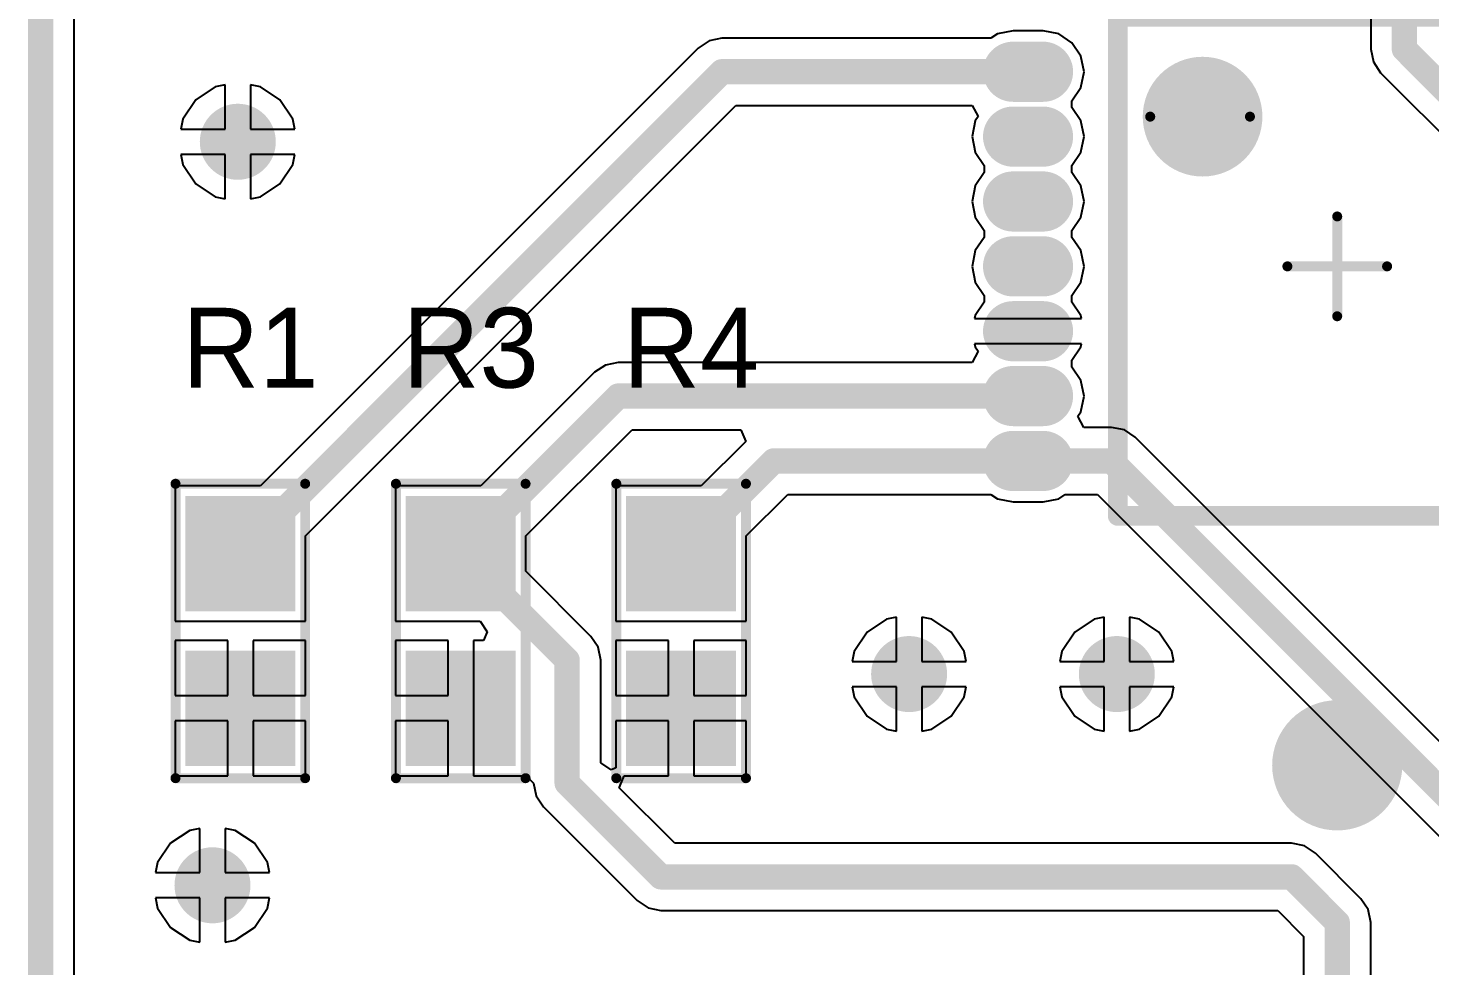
# Model space of a CAD drawing. Extents: x 3.41 to 4.44, y 2.42 to 3.38.
# Drawn here: x 3.408 to 3.962, y 2.821 to 3.191 of the extents above; entities that cross this region are included whole.
import ezdxf

# ---------------------------------------------------------------- set-up
doc = ezdxf.new("R2010")
doc.units = 0
doc.layers.get('0').update_dxf_attribs({"linetype": 'CONTINUOUS'})
for name, color, linetype in [('BOTTOMLAYER', 5, 'CONTINUOUS'), ('KEEPOUTLAYER', 6, 'CONTINUOUS'), ('MECHANICAL13', 56, 'CONTINUOUS'), ('MULTILAYER', 9, 'CONTINUOUS'), ('TOPLAYER', 1, 'CONTINUOUS'), ('TOPOVERLAY', 2, 'CONTINUOUS'), ('TOPPASTE', 8, 'CONTINUOUS'), ('TOPSOLDER', 216, 'CONTINUOUS')]:
    doc.layers.add(name, color=color, linetype=linetype)

# ---------------------------------------------------------------- blocks, each defined once
blk = doc.blocks.new('C0603_M1608_1')
at = {"layer": 'TOPLAYER'}
for points in [[(-0.01181, -0.01772), (-0.01181, 0.01772), (-0.04921, -0.01772), (-0.04921, 0.01772)], [(0.04921, -0.01772), (0.04921, 0.01772), (0.01181, -0.01772), (0.01181, 0.01772)]]:
    blk.add_solid(points, dxfattribs=at)
at = {"layer": 'TOPOVERLAY', "const_width": 0.00394}
for points in [[(-0.05807, 0.02559), (-0.05807, -0.02559)], [(-0.05807, 0.02559), (0.05807, 0.02559)], [(0.05807, 0.02559), (0.05807, -0.02559)], [(-0.05807, -0.02559), (0.05807, -0.02559)]]:
    blk.add_lwpolyline(points, dxfattribs=at)
at = {"layer": 'TOPOVERLAY', "const_width": 0.00197}
for points in [[(-0.05906, 0.02559, 1), (-0.05709, 0.02559, 1)], [(-0.05906, 0.02559, 1), (-0.05709, 0.02559, 1)], [(0.05709, 0.02559, 1), (0.05906, 0.02559, 1)], [(0.05709, 0.02559, 1), (0.05906, 0.02559, 1)], [(-0.05906, -0.02559, 1), (-0.05709, -0.02559, 1)], [(-0.05906, -0.02559, 1), (-0.05709, -0.02559, 1)], [(0.05709, -0.02559, 1), (0.05906, -0.02559, 1)], [(0.05709, -0.02559, 1), (0.05906, -0.02559, 1)]]:
    blk.add_lwpolyline(points, format="xyb", close=True, dxfattribs=at)
at = {"layer": 'TOPPASTE'}
for points in [[(-0.01181, -0.01772), (-0.01181, 0.01772), (-0.04921, -0.01772), (-0.04921, 0.01772)], [(0.04921, -0.01772), (0.04921, 0.01772), (0.01181, -0.01772), (0.01181, 0.01772)]]:
    blk.add_solid(points, dxfattribs=at)
at = {"layer": 'TOPSOLDER'}
for points in [[(-0.00781, -0.02172), (-0.00781, 0.02172), (-0.05321, -0.02172), (-0.05321, 0.02172)], [(0.05321, -0.02172), (0.05321, 0.02172), (0.00781, -0.02172), (0.00781, 0.02172)]]:
    blk.add_solid(points, dxfattribs=at)
blk = doc.blocks.new('C0603_M1608_2')
at = {"layer": 'TOPLAYER'}
for points in [[(-0.01181, -0.01772), (-0.01181, 0.01772), (-0.04921, -0.01772), (-0.04921, 0.01772)], [(0.04921, -0.01772), (0.04921, 0.01772), (0.01181, -0.01772), (0.01181, 0.01772)]]:
    blk.add_solid(points, dxfattribs=at)
at = {"layer": 'TOPOVERLAY', "const_width": 0.00394}
for points in [[(-0.05807, 0.02559), (-0.05807, -0.02559)], [(-0.05807, 0.02559), (0.05807, 0.02559)], [(0.05807, 0.02559), (0.05807, -0.02559)], [(-0.05807, -0.02559), (0.05807, -0.02559)]]:
    blk.add_lwpolyline(points, dxfattribs=at)
at = {"layer": 'TOPOVERLAY', "const_width": 0.00197}
for points in [[(-0.05906, 0.02559, 1), (-0.05709, 0.02559, 1)], [(-0.05906, 0.02559, 1), (-0.05709, 0.02559, 1)], [(0.05709, 0.02559, 1), (0.05906, 0.02559, 1)], [(0.05709, 0.02559, 1), (0.05906, 0.02559, 1)], [(-0.05906, -0.02559, 1), (-0.05709, -0.02559, 1)], [(-0.05906, -0.02559, 1), (-0.05709, -0.02559, 1)], [(0.05709, -0.02559, 1), (0.05906, -0.02559, 1)], [(0.05709, -0.02559, 1), (0.05906, -0.02559, 1)]]:
    blk.add_lwpolyline(points, format="xyb", close=True, dxfattribs=at)
at = {"layer": 'TOPPASTE'}
for points in [[(-0.01181, -0.01772), (-0.01181, 0.01772), (-0.04921, -0.01772), (-0.04921, 0.01772)], [(0.04921, -0.01772), (0.04921, 0.01772), (0.01181, -0.01772), (0.01181, 0.01772)]]:
    blk.add_solid(points, dxfattribs=at)
at = {"layer": 'TOPSOLDER'}
for points in [[(-0.00781, -0.02172), (-0.00781, 0.02172), (-0.05321, -0.02172), (-0.05321, 0.02172)], [(0.05321, -0.02172), (0.05321, 0.02172), (0.00781, -0.02172), (0.00781, 0.02172)]]:
    blk.add_solid(points, dxfattribs=at)
blk = doc.blocks.new('SSOP14_C_5')
at = {"layer": 'MECHANICAL13'}
for points, const_width in [([(-0.03445, 0.05906, 1), (-0.07382, 0.05906, 1)], 0.00394), ([(-0.0748, 0.05906, 1), (-0.07283, 0.05906, 1)], 0.00197), ([(-0.03543, 0.05906, 1), (-0.03346, 0.05906, 1)], 0.00197)]:
    blk.add_lwpolyline(points, format="xyb", close=True, dxfattribs=dict(at, const_width=const_width))
at = {"layer": 'TOPLAYER', "const_width": 0.01575}
for points in [[(-0.12795, 0.07677), (-0.11614, 0.07677)], [(0.11614, 0.07677), (0.12795, 0.07677)], [(-0.12795, 0.05118), (-0.11614, 0.05118)], [(0.11614, 0.05118), (0.12795, 0.05118)], [(-0.12795, 0.02559), (-0.11614, 0.02559)], [(0.11614, 0.02559), (0.12795, 0.02559)], [(-0.12795, 0), (-0.11614, 0)], [(0.11614, 0), (0.12795, 0)], [(-0.12795, -0.02559), (-0.11614, -0.02559)], [(0.11614, -0.02559), (0.12795, -0.02559)], [(-0.12795, -0.05118), (-0.11614, -0.05118)], [(0.11614, -0.05118), (0.12795, -0.05118)], [(-0.12795, -0.07677), (-0.11614, -0.07677)], [(0.11614, -0.07677), (0.12795, -0.07677)]]:
    blk.add_lwpolyline(points, dxfattribs=at)
at = {"layer": 'TOPLAYER', "const_width": 0.00787}
for points in [[(-0.13189, 0.07677, 1), (-0.12402, 0.07677, 1)], [(-0.12008, 0.07677, 1), (-0.1122, 0.07677, 1)], [(0.1122, 0.07677, 1), (0.12008, 0.07677, 1)], [(0.12402, 0.07677, 1), (0.13189, 0.07677, 1)], [(-0.13189, 0.05118, 1), (-0.12402, 0.05118, 1)], [(-0.12008, 0.05118, 1), (-0.1122, 0.05118, 1)], [(0.1122, 0.05118, 1), (0.12008, 0.05118, 1)], [(0.12402, 0.05118, 1), (0.13189, 0.05118, 1)], [(-0.13189, 0.02559, 1), (-0.12402, 0.02559, 1)], [(-0.12008, 0.02559, 1), (-0.1122, 0.02559, 1)], [(0.1122, 0.02559, 1), (0.12008, 0.02559, 1)], [(0.12402, 0.02559, 1), (0.13189, 0.02559, 1)], [(-0.13189, 0, 1), (-0.12402, 0, 1)], [(-0.12008, 0, 1), (-0.1122, 0, 1)], [(0.1122, 0, 1), (0.12008, 0, 1)], [(0.12402, 0, 1), (0.13189, 0, 1)], [(-0.13189, -0.02559, 1), (-0.12402, -0.02559, 1)], [(-0.12008, -0.02559, 1), (-0.1122, -0.02559, 1)], [(0.1122, -0.02559, 1), (0.12008, -0.02559, 1)], [(0.12402, -0.02559, 1), (0.13189, -0.02559, 1)], [(-0.13189, -0.05118, 1), (-0.12402, -0.05118, 1)], [(-0.12008, -0.05118, 1), (-0.1122, -0.05118, 1)], [(0.1122, -0.05118, 1), (0.12008, -0.05118, 1)], [(0.12402, -0.05118, 1), (0.13189, -0.05118, 1)], [(-0.13189, -0.07677, 1), (-0.12402, -0.07677, 1)], [(-0.12008, -0.07677, 1), (-0.1122, -0.07677, 1)], [(0.1122, -0.07677, 1), (0.12008, -0.07677, 1)], [(0.12402, -0.07677, 1), (0.13189, -0.07677, 1)]]:
    blk.add_lwpolyline(points, format="xyb", close=True, dxfattribs=at)
at = {"layer": 'TOPOVERLAY'}
for points, const_width in [([(-0.08661, 0.09843), (0.08661, 0.09843)], 0.00787), ([(-0.08661, -0.09843), (-0.08661, 0.09843)], 0.00787), ([(0.08661, -0.09843), (0.08661, 0.09843)], 0.00787), ([(0, -0.01969), (0, 0.01969)], 0.00394), ([(-0.01969, 0), (0.01969, 0)], 0.00394), ([(-0.08661, -0.09843), (0.08661, -0.09843)], 0.00787)]:
    blk.add_lwpolyline(points, dxfattribs=dict(at, const_width=const_width))
for points, const_width in [([(-0.08858, 0.09843, 1), (-0.08465, 0.09843, 1)], 0.00394), ([(-0.08858, 0.09843, 1), (-0.08465, 0.09843, 1)], 0.00394), ([(0.08465, 0.09843, 1), (0.08858, 0.09843, 1)], 0.00394), ([(0.08465, 0.09843, 1), (0.08858, 0.09843, 1)], 0.00394), ([(-0.04134, 0.05906, 1), (-0.06496, 0.05906, 1)], 0.02362), ([(-0.07087, 0.05906, 1), (-0.05906, 0.05906, 1)], 0.01181), ([(-0.04724, 0.05906, 1), (-0.03543, 0.05906, 1)], 0.01181), ([(-0.00098, 0.01969, 1), (0.00098, 0.01969, 1)], 0.00197), ([(-0.02067, 0, 1), (-0.0187, 0, 1)], 0.00197), ([(0.0187, 0, 1), (0.02067, 0, 1)], 0.00197), ([(-0.00098, -0.01969, 1), (0.00098, -0.01969, 1)], 0.00197), ([(-0.08858, -0.09843, 1), (-0.08465, -0.09843, 1)], 0.00394), ([(-0.08858, -0.09843, 1), (-0.08465, -0.09843, 1)], 0.00394), ([(0.08465, -0.09843, 1), (0.08858, -0.09843, 1)], 0.00394), ([(0.08465, -0.09843, 1), (0.08858, -0.09843, 1)], 0.00394)]:
    blk.add_lwpolyline(points, format="xyb", close=True, dxfattribs=dict(at, const_width=const_width))
at = {"layer": 'TOPPASTE', "const_width": 0.01575}
for points in [[(-0.12795, 0.07677), (-0.11614, 0.07677)], [(0.11614, 0.07677), (0.12795, 0.07677)], [(-0.12795, 0.05118), (-0.11614, 0.05118)], [(0.11614, 0.05118), (0.12795, 0.05118)], [(-0.12795, 0.02559), (-0.11614, 0.02559)], [(0.11614, 0.02559), (0.12795, 0.02559)], [(-0.12795, 0), (-0.11614, 0)], [(0.11614, 0), (0.12795, 0)], [(-0.12795, -0.02559), (-0.11614, -0.02559)], [(0.11614, -0.02559), (0.12795, -0.02559)], [(-0.12795, -0.05118), (-0.11614, -0.05118)], [(0.11614, -0.05118), (0.12795, -0.05118)], [(-0.12795, -0.07677), (-0.11614, -0.07677)], [(0.11614, -0.07677), (0.12795, -0.07677)]]:
    blk.add_lwpolyline(points, dxfattribs=at)
at = {"layer": 'TOPPASTE', "const_width": 0.00787}
for points in [[(-0.13189, 0.07677, 1), (-0.12402, 0.07677, 1)], [(-0.12008, 0.07677, 1), (-0.1122, 0.07677, 1)], [(0.1122, 0.07677, 1), (0.12008, 0.07677, 1)], [(0.12402, 0.07677, 1), (0.13189, 0.07677, 1)], [(-0.13189, 0.05118, 1), (-0.12402, 0.05118, 1)], [(-0.12008, 0.05118, 1), (-0.1122, 0.05118, 1)], [(0.1122, 0.05118, 1), (0.12008, 0.05118, 1)], [(0.12402, 0.05118, 1), (0.13189, 0.05118, 1)], [(-0.13189, 0.02559, 1), (-0.12402, 0.02559, 1)], [(-0.12008, 0.02559, 1), (-0.1122, 0.02559, 1)], [(0.1122, 0.02559, 1), (0.12008, 0.02559, 1)], [(0.12402, 0.02559, 1), (0.13189, 0.02559, 1)], [(-0.13189, 0, 1), (-0.12402, 0, 1)], [(-0.12008, 0, 1), (-0.1122, 0, 1)], [(0.1122, 0, 1), (0.12008, 0, 1)], [(0.12402, 0, 1), (0.13189, 0, 1)], [(-0.13189, -0.02559, 1), (-0.12402, -0.02559, 1)], [(-0.12008, -0.02559, 1), (-0.1122, -0.02559, 1)], [(0.1122, -0.02559, 1), (0.12008, -0.02559, 1)], [(0.12402, -0.02559, 1), (0.13189, -0.02559, 1)], [(-0.13189, -0.05118, 1), (-0.12402, -0.05118, 1)], [(-0.12008, -0.05118, 1), (-0.1122, -0.05118, 1)], [(0.1122, -0.05118, 1), (0.12008, -0.05118, 1)], [(0.12402, -0.05118, 1), (0.13189, -0.05118, 1)], [(-0.13189, -0.07677, 1), (-0.12402, -0.07677, 1)], [(-0.12008, -0.07677, 1), (-0.1122, -0.07677, 1)], [(0.1122, -0.07677, 1), (0.12008, -0.07677, 1)], [(0.12402, -0.07677, 1), (0.13189, -0.07677, 1)]]:
    blk.add_lwpolyline(points, format="xyb", close=True, dxfattribs=at)
at = {"layer": 'TOPSOLDER', "const_width": 0.02375}
for points in [[(-0.12795, 0.07677), (-0.11614, 0.07677)], [(0.11614, 0.07677), (0.12795, 0.07677)], [(-0.12795, 0.05118), (-0.11614, 0.05118)], [(0.11614, 0.05118), (0.12795, 0.05118)], [(-0.12795, 0.02559), (-0.11614, 0.02559)], [(0.11614, 0.02559), (0.12795, 0.02559)], [(-0.12795, 0), (-0.11614, 0)], [(0.11614, 0), (0.12795, 0)], [(-0.12795, -0.02559), (-0.11614, -0.02559)], [(0.11614, -0.02559), (0.12795, -0.02559)], [(-0.12795, -0.05118), (-0.11614, -0.05118)], [(0.11614, -0.05118), (0.12795, -0.05118)], [(-0.12795, -0.07677), (-0.11614, -0.07677)], [(0.11614, -0.07677), (0.12795, -0.07677)]]:
    blk.add_lwpolyline(points, dxfattribs=at)
at = {"layer": 'TOPSOLDER', "const_width": 0.01187}
for points in [[(-0.13389, 0.07677, 1), (-0.12202, 0.07677, 1)], [(-0.12208, 0.07677, 1), (-0.1102, 0.07677, 1)], [(0.1102, 0.07677, 1), (0.12208, 0.07677, 1)], [(0.12202, 0.07677, 1), (0.13389, 0.07677, 1)], [(-0.13389, 0.05118, 1), (-0.12202, 0.05118, 1)], [(-0.12208, 0.05118, 1), (-0.1102, 0.05118, 1)], [(0.1102, 0.05118, 1), (0.12208, 0.05118, 1)], [(0.12202, 0.05118, 1), (0.13389, 0.05118, 1)], [(-0.13389, 0.02559, 1), (-0.12202, 0.02559, 1)], [(-0.12208, 0.02559, 1), (-0.1102, 0.02559, 1)], [(0.1102, 0.02559, 1), (0.12208, 0.02559, 1)], [(0.12202, 0.02559, 1), (0.13389, 0.02559, 1)], [(-0.13389, 0, 1), (-0.12202, 0, 1)], [(-0.12208, 0, 1), (-0.1102, 0, 1)], [(0.1102, 0, 1), (0.12208, 0, 1)], [(0.12202, 0, 1), (0.13389, 0, 1)], [(-0.13389, -0.02559, 1), (-0.12202, -0.02559, 1)], [(-0.12208, -0.02559, 1), (-0.1102, -0.02559, 1)], [(0.1102, -0.02559, 1), (0.12208, -0.02559, 1)], [(0.12202, -0.02559, 1), (0.13389, -0.02559, 1)], [(-0.13389, -0.05118, 1), (-0.12202, -0.05118, 1)], [(-0.12208, -0.05118, 1), (-0.1102, -0.05118, 1)], [(0.1102, -0.05118, 1), (0.12208, -0.05118, 1)], [(0.12202, -0.05118, 1), (0.13389, -0.05118, 1)], [(-0.13389, -0.07677, 1), (-0.12202, -0.07677, 1)], [(-0.12208, -0.07677, 1), (-0.1102, -0.07677, 1)], [(0.1102, -0.07677, 1), (0.12208, -0.07677, 1)], [(0.12202, -0.07677, 1), (0.13389, -0.07677, 1)]]:
    blk.add_lwpolyline(points, format="xyb", close=True, dxfattribs=at)
blk = doc.blocks.new('C0603_M1608_8')
at = {"layer": 'TOPLAYER'}
for points in [[(-0.01181, -0.01772), (-0.01181, 0.01772), (-0.04921, -0.01772), (-0.04921, 0.01772)], [(0.04921, -0.01772), (0.04921, 0.01772), (0.01181, -0.01772), (0.01181, 0.01772)]]:
    blk.add_solid(points, dxfattribs=at)
at = {"layer": 'TOPOVERLAY', "const_width": 0.00394}
for points in [[(0.05807, 0.02559), (-0.05807, 0.02559)], [(-0.05807, -0.02559), (-0.05807, 0.02559)], [(0.05807, -0.02559), (0.05807, 0.02559)], [(0.05807, -0.02559), (-0.05807, -0.02559)]]:
    blk.add_lwpolyline(points, dxfattribs=at)
at = {"layer": 'TOPOVERLAY', "const_width": 0.00197}
for points in [[(-0.05906, 0.02559, 1), (-0.05709, 0.02559, 1)], [(-0.05906, 0.02559, 1), (-0.05709, 0.02559, 1)], [(0.05709, 0.02559, 1), (0.05906, 0.02559, 1)], [(0.05709, 0.02559, 1), (0.05906, 0.02559, 1)], [(-0.05906, -0.02559, 1), (-0.05709, -0.02559, 1)], [(-0.05906, -0.02559, 1), (-0.05709, -0.02559, 1)], [(0.05709, -0.02559, 1), (0.05906, -0.02559, 1)], [(0.05709, -0.02559, 1), (0.05906, -0.02559, 1)]]:
    blk.add_lwpolyline(points, format="xyb", close=True, dxfattribs=at)
at = {"layer": 'TOPPASTE'}
for points in [[(-0.01181, -0.01772), (-0.01181, 0.01772), (-0.04921, -0.01772), (-0.04921, 0.01772)], [(0.04921, -0.01772), (0.04921, 0.01772), (0.01181, -0.01772), (0.01181, 0.01772)]]:
    blk.add_solid(points, dxfattribs=at)
at = {"layer": 'TOPSOLDER'}
for points in [[(-0.00781, -0.02172), (-0.00781, 0.02172), (-0.05321, -0.02172), (-0.05321, 0.02172)], [(0.05321, -0.02172), (0.05321, 0.02172), (0.00781, -0.02172), (0.00781, 0.02172)]]:
    blk.add_solid(points, dxfattribs=at)

msp = doc.modelspace()

# ---------------------------------------------------------------- linework, layer by layer
at = {"layer": 'BOTTOMLAYER'}
for p, q in [((3.42644, 2.44081), (3.42644, 3.35919)), ((3.48203, 3.16767), (3.47442, 3.16258)), ((3.486, 3.16846), (3.48203, 3.16767)), ((3.486, 3.151), (3.486, 3.16846)), ((3.49997, 3.16767), (3.496, 3.16846)), ((3.496, 3.16846), (3.496, 3.151)), ((3.50758, 3.16258), (3.49997, 3.16767)), ((3.47442, 3.16258), (3.46933, 3.15497)), ((3.51267, 3.15497), (3.50758, 3.16258)), ((3.46933, 3.15497), (3.46854, 3.151)), ((3.51346, 3.151), (3.51267, 3.15497)), ((3.46854, 3.151), (3.486, 3.151)), ((3.496, 3.151), (3.51346, 3.151)), ((3.486, 3.141), (3.46854, 3.141)), ((3.46854, 3.141), (3.46933, 3.13703)), ((3.486, 3.12354), (3.486, 3.141)), ((3.51346, 3.141), (3.496, 3.141)), ((3.496, 3.141), (3.496, 3.12354)), ((3.51267, 3.13703), (3.51346, 3.141)), ((3.46933, 3.13703), (3.47442, 3.12942)), ((3.50758, 3.12942), (3.51267, 3.13703)), ((3.47442, 3.12942), (3.48203, 3.12433)), ((3.49997, 3.12433), (3.50758, 3.12942)), ((3.48203, 3.12433), (3.486, 3.12354)), ((3.496, 3.12354), (3.49997, 3.12433)), ((3.74703, 2.95767), (3.73942, 2.95258)), ((3.751, 2.95846), (3.74703, 2.95767)), ((3.751, 2.941), (3.751, 2.95846)), ((3.76497, 2.95767), (3.761, 2.95846)), ((3.761, 2.95846), (3.761, 2.941)), ((3.77258, 2.95258), (3.76497, 2.95767)), ((3.82903, 2.95767), (3.82142, 2.95258)), ((3.833, 2.95846), (3.82903, 2.95767)), ((3.833, 2.941), (3.833, 2.95846)), ((3.84697, 2.95767), (3.843, 2.95846)), ((3.843, 2.95846), (3.843, 2.941)), ((3.85458, 2.95258), (3.84697, 2.95767)), ((3.73942, 2.95258), (3.73433, 2.94497)), ((3.77767, 2.94497), (3.77258, 2.95258)), ((3.82142, 2.95258), (3.81633, 2.94497)), ((3.85967, 2.94497), (3.85458, 2.95258)), ((3.73433, 2.94497), (3.73354, 2.941)), ((3.77846, 2.941), (3.77767, 2.94497)), ((3.81633, 2.94497), (3.81554, 2.941)), ((3.86046, 2.941), (3.85967, 2.94497)), ((3.73354, 2.941), (3.751, 2.941)), ((3.761, 2.941), (3.77846, 2.941)), ((3.81554, 2.941), (3.833, 2.941)), ((3.843, 2.941), (3.86046, 2.941)), ((3.751, 2.931), (3.73354, 2.931)), ((3.73354, 2.931), (3.73433, 2.92703)), ((3.751, 2.91354), (3.751, 2.931)), ((3.77846, 2.931), (3.761, 2.931)), ((3.761, 2.931), (3.761, 2.91354)), ((3.77767, 2.92703), (3.77846, 2.931)), ((3.833, 2.931), (3.81554, 2.931)), ((3.81554, 2.931), (3.81633, 2.92703)), ((3.833, 2.91354), (3.833, 2.931)), ((3.86046, 2.931), (3.843, 2.931)), ((3.843, 2.931), (3.843, 2.91354)), ((3.85967, 2.92703), (3.86046, 2.931)), ((3.73433, 2.92703), (3.73942, 2.91942)), ((3.77258, 2.91942), (3.77767, 2.92703)), ((3.81633, 2.92703), (3.82142, 2.91942)), ((3.85458, 2.91942), (3.85967, 2.92703)), ((3.73942, 2.91942), (3.74703, 2.91433)), ((3.76497, 2.91433), (3.77258, 2.91942)), ((3.82142, 2.91942), (3.82903, 2.91433)), ((3.84697, 2.91433), (3.85458, 2.91942)), ((3.74703, 2.91433), (3.751, 2.91354)), ((3.761, 2.91354), (3.76497, 2.91433)), ((3.82903, 2.91433), (3.833, 2.91354)), ((3.843, 2.91354), (3.84697, 2.91433)), ((3.47203, 2.87433), (3.46442, 2.86925)), ((3.476, 2.87512), (3.47203, 2.87433)), ((3.476, 2.85767), (3.476, 2.87512)), ((3.48997, 2.87433), (3.486, 2.87512)), ((3.486, 2.87512), (3.486, 2.85767)), ((3.49758, 2.86925), (3.48997, 2.87433)), ((3.46442, 2.86925), (3.45933, 2.86164)), ((3.50267, 2.86164), (3.49758, 2.86925)), ((3.45933, 2.86164), (3.45854, 2.85767)), ((3.50346, 2.85767), (3.50267, 2.86164)), ((3.45854, 2.85767), (3.476, 2.85767)), ((3.486, 2.85767), (3.50346, 2.85767)), ((3.476, 2.84767), (3.45854, 2.84767)), ((3.45854, 2.84767), (3.45933, 2.84369)), ((3.476, 2.83021), (3.476, 2.84767)), ((3.50346, 2.84767), (3.486, 2.84767)), ((3.486, 2.84767), (3.486, 2.83021)), ((3.50267, 2.84369), (3.50346, 2.84767)), ((3.45933, 2.84369), (3.46442, 2.83608)), ((3.49758, 2.83608), (3.50267, 2.84369)), ((3.46442, 2.83608), (3.47203, 2.831)), ((3.48997, 2.831), (3.49758, 2.83608)), ((3.47203, 2.831), (3.476, 2.83021)), ((3.486, 2.83021), (3.48997, 2.831))]:
    msp.add_line(p, q, dxfattribs=at)
at = {"layer": 'BOTTOMLAYER', "const_width": 0.015}
for points in [[(3.4835, 3.146, 1), (3.4985, 3.146, 1)], [(3.7485, 2.936, 1), (3.7635, 2.936, 1)], [(3.8305, 2.936, 1), (3.8455, 2.936, 1)], [(3.4735, 2.85267, 1), (3.4885, 2.85267, 1)]]:
    msp.add_lwpolyline(points, format="xyb", close=True, dxfattribs=at)
at = {"layer": 'KEEPOUTLAYER', "const_width": 0.01}
msp.add_lwpolyline([(3.41319, 2.42756), (3.41319, 3.37244)], dxfattribs=at)
at = {"layer": 'MULTILAYER', "const_width": 0.015}
for points in [[(3.4835, 3.146, 1), (3.4985, 3.146, 1)], [(3.7485, 2.936, 1), (3.7635, 2.936, 1)], [(3.8305, 2.936, 1), (3.8455, 2.936, 1)], [(3.4735, 2.85267, 1), (3.4885, 2.85267, 1)]]:
    msp.add_lwpolyline(points, format="xyb", close=True, dxfattribs=at)
at = {"layer": 'TOPLAYER'}
for p, q in [((3.42644, 2.44081), (3.42644, 3.35919)), ((3.93826, 3.26798), (3.93826, 3.18255)), ((3.79085, 3.18858), (3.78831, 3.18688)), ((3.79705, 3.18981), (3.79085, 3.18858)), ((3.80886, 3.18981), (3.79705, 3.18981)), ((3.81505, 3.18858), (3.80886, 3.18981)), ((3.8203, 3.18507), (3.81505, 3.18858)), ((3.67274, 3.18299), (3.49996, 3.01021)), ((3.67704, 3.18587), (3.67274, 3.18299)), ((3.68211, 3.18688), (3.67704, 3.18587)), ((3.78831, 3.18688), (3.68211, 3.18688)), ((3.82381, 3.17982), (3.8203, 3.18507)), ((3.93826, 3.18255), (3.93927, 3.17748)), ((3.82504, 3.17362), (3.82381, 3.17982)), ((3.93927, 3.17748), (3.94214, 3.17318)), ((3.82381, 3.16743), (3.82504, 3.17362)), ((3.94214, 3.17318), (3.94214, 3.17318)), ((3.94214, 3.17318), (3.94214, 3.17318)), ((3.94214, 3.17318), (4.02784, 3.08748)), ((3.48203, 3.16767), (3.47442, 3.16258)), ((3.486, 3.16846), (3.48203, 3.16767)), ((3.486, 3.151), (3.486, 3.16846)), ((3.49997, 3.16767), (3.496, 3.16846)), ((3.496, 3.16846), (3.496, 3.151)), ((3.50758, 3.16258), (3.49997, 3.16767)), ((3.8203, 3.16218), (3.82381, 3.16743)), ((3.47442, 3.16258), (3.46933, 3.15497)), ((3.51267, 3.15497), (3.50758, 3.16258)), ((3.51772, 2.99048), (3.6876, 3.16037)), ((3.6876, 3.16037), (3.7809, 3.16037)), ((3.7809, 3.16037), (3.78325, 3.15596)), ((3.8203, 3.15948), (3.8203, 3.16218)), ((3.46933, 3.15497), (3.46854, 3.151)), ((3.51346, 3.151), (3.51267, 3.15497)), ((3.78325, 3.15596), (3.78209, 3.15423)), ((3.82381, 3.15423), (3.8203, 3.15948)), ((3.46854, 3.151), (3.486, 3.151)), ((3.496, 3.151), (3.51346, 3.151)), ((3.78209, 3.15423), (3.78086, 3.14803)), ((3.82504, 3.14803), (3.82381, 3.15423)), ((3.78086, 3.14803), (3.78209, 3.14184)), ((3.82381, 3.14184), (3.82504, 3.14803)), ((3.486, 3.141), (3.46854, 3.141)), ((3.46854, 3.141), (3.46933, 3.13703)), ((3.486, 3.12354), (3.486, 3.141)), ((3.51346, 3.141), (3.496, 3.141)), ((3.496, 3.141), (3.496, 3.12354)), ((3.51267, 3.13703), (3.51346, 3.141)), ((3.78209, 3.14184), (3.7856, 3.13659)), ((3.8203, 3.13659), (3.82381, 3.14184)), ((3.46933, 3.13703), (3.47442, 3.12942)), ((3.50758, 3.12942), (3.51267, 3.13703)), ((3.7856, 3.13389), (3.78209, 3.12863)), ((3.7856, 3.13659), (3.7856, 3.13389)), ((3.8203, 3.13389), (3.8203, 3.13659)), ((3.82381, 3.12863), (3.8203, 3.13389)), ((3.47442, 3.12942), (3.48203, 3.12433)), ((3.49997, 3.12433), (3.50758, 3.12942)), ((3.78209, 3.12863), (3.78086, 3.12244)), ((3.82504, 3.12244), (3.82381, 3.12863)), ((3.48203, 3.12433), (3.486, 3.12354)), ((3.496, 3.12354), (3.49997, 3.12433)), ((3.78086, 3.12244), (3.78209, 3.11625)), ((3.82381, 3.11625), (3.82504, 3.12244)), ((3.78209, 3.11625), (3.7856, 3.111)), ((3.8203, 3.111), (3.82381, 3.11625)), ((3.7856, 3.111), (3.7856, 3.10829)), ((3.8203, 3.10829), (3.8203, 3.111)), ((3.7856, 3.10829), (3.78209, 3.10304)), ((3.82381, 3.10304), (3.8203, 3.10829)), ((3.78209, 3.10304), (3.78086, 3.09685)), ((3.82504, 3.09685), (3.82381, 3.10304)), ((3.78086, 3.09685), (3.78209, 3.09066)), ((3.82381, 3.09066), (3.82504, 3.09685)), ((3.78209, 3.09066), (3.7856, 3.08541)), ((3.8203, 3.08541), (3.82381, 3.09066)), ((3.7856, 3.0827), (3.78209, 3.07745)), ((3.7856, 3.08541), (3.7856, 3.0827)), ((3.8203, 3.0827), (3.8203, 3.08541)), ((3.82381, 3.07745), (3.8203, 3.0827)), ((3.78209, 3.07745), (3.78186, 3.07626)), ((3.82405, 3.07626), (3.82381, 3.07745)), ((3.78186, 3.07626), (3.82405, 3.07626)), ((3.82405, 3.06626), (3.78186, 3.06626)), ((3.78186, 3.06626), (3.78209, 3.06507)), ((3.82381, 3.06507), (3.82405, 3.06626)), ((3.78325, 3.06333), (3.78089, 3.05892)), ((3.78209, 3.06507), (3.78325, 3.06333)), ((3.8203, 3.05982), (3.82381, 3.06507)), ((3.63178, 3.05504), (3.58696, 3.01021)), ((3.63609, 3.05792), (3.63178, 3.05504)), ((3.64116, 3.05892), (3.63609, 3.05792)), ((3.78089, 3.05892), (3.64116, 3.05892)), ((3.8203, 3.05711), (3.8203, 3.05982)), ((3.82381, 3.05186), (3.8203, 3.05711)), ((3.82504, 3.04567), (3.82381, 3.05186)), ((3.82381, 3.03948), (3.82504, 3.04567)), ((3.82265, 3.03774), (3.82381, 3.03948)), ((3.82501, 3.03333), (3.82265, 3.03774)), ((3.83592, 3.03333), (3.82501, 3.03333)), ((3.84099, 3.03232), (3.83592, 3.03333)), ((3.60472, 2.99048), (3.64665, 3.03241)), ((3.64665, 3.03241), (3.68962, 3.03241)), ((3.69154, 3.0278), (3.67396, 3.01021)), ((3.68962, 3.03241), (3.69154, 3.0278)), ((3.84529, 3.02945), (3.84099, 3.03232)), ((4.01311, 2.86163), (3.84529, 3.02945)), ((3.49996, 3.01021), (3.46628, 3.01021)), ((3.46628, 3.01021), (3.46628, 2.95681)), ((3.58696, 3.01021), (3.55328, 3.01021)), ((3.55328, 3.01021), (3.55328, 2.95681)), ((3.67396, 3.01021), (3.64028, 3.01021)), ((3.64028, 3.01021), (3.64028, 2.95681)), ((3.69172, 2.99048), (3.70806, 3.00682)), ((3.70806, 3.00682), (3.78831, 3.00682)), ((3.78831, 3.00682), (3.79085, 3.00513)), ((3.79085, 3.00513), (3.79705, 3.00389)), ((3.80886, 3.00389), (3.81505, 3.00513)), ((3.81505, 3.00513), (3.81759, 3.00682)), ((3.81759, 3.00682), (3.83043, 3.00682)), ((3.83043, 3.00682), (3.99049, 2.84677)), ((3.79705, 3.00389), (3.80886, 3.00389)), ((3.51772, 2.95681), (3.51772, 2.99048)), ((3.60472, 2.97654), (3.60472, 2.99048)), ((3.69172, 2.95681), (3.69172, 2.99048)), ((3.63037, 2.95088), (3.60472, 2.97654)), ((3.46628, 2.95681), (3.51772, 2.95681)), ((3.55328, 2.95681), (3.5867, 2.95681)), ((3.5867, 2.95681), (3.58948, 2.95265)), ((3.64028, 2.95681), (3.69172, 2.95681)), ((3.74703, 2.95767), (3.73942, 2.95258)), ((3.751, 2.95846), (3.74703, 2.95767)), ((3.751, 2.941), (3.751, 2.95846)), ((3.76497, 2.95767), (3.761, 2.95846)), ((3.761, 2.95846), (3.761, 2.941)), ((3.77258, 2.95258), (3.76497, 2.95767)), ((3.82903, 2.95767), (3.82142, 2.95258)), ((3.833, 2.95846), (3.82903, 2.95767)), ((3.833, 2.941), (3.833, 2.95846)), ((3.84697, 2.95767), (3.843, 2.95846)), ((3.843, 2.95846), (3.843, 2.941)), ((3.85458, 2.95258), (3.84697, 2.95767)), ((3.58948, 2.95265), (3.58804, 2.94919)), ((3.63325, 2.94658), (3.63037, 2.95088)), ((3.73942, 2.95258), (3.73433, 2.94497)), ((3.77767, 2.94497), (3.77258, 2.95258)), ((3.82142, 2.95258), (3.81633, 2.94497)), ((3.85967, 2.94497), (3.85458, 2.95258)), ((3.487, 2.94919), (3.46628, 2.94919)), ((3.46628, 2.94919), (3.46628, 2.92749)), ((3.487, 2.92749), (3.487, 2.94919)), ((3.51772, 2.94919), (3.497, 2.94919)), ((3.497, 2.94919), (3.497, 2.92749)), ((3.51772, 2.92749), (3.51772, 2.94919)), ((3.574, 2.94919), (3.55328, 2.94919)), ((3.55328, 2.94919), (3.55328, 2.92749)), ((3.574, 2.92749), (3.574, 2.94919)), ((3.58804, 2.94919), (3.584, 2.94919)), ((3.584, 2.94919), (3.584, 2.92249)), ((3.63425, 2.94151), (3.63325, 2.94658)), ((3.661, 2.94919), (3.64028, 2.94919)), ((3.64028, 2.94919), (3.64028, 2.92749)), ((3.661, 2.92749), (3.661, 2.94919)), ((3.69172, 2.94919), (3.671, 2.94919)), ((3.671, 2.94919), (3.671, 2.92749)), ((3.69172, 2.92749), (3.69172, 2.94919)), ((3.73433, 2.94497), (3.73354, 2.941)), ((3.77846, 2.941), (3.77767, 2.94497)), ((3.81633, 2.94497), (3.81554, 2.941)), ((3.86046, 2.941), (3.85967, 2.94497)), ((3.63425, 2.901), (3.63425, 2.94151)), ((3.73354, 2.941), (3.751, 2.941)), ((3.761, 2.941), (3.77846, 2.941)), ((3.81554, 2.941), (3.833, 2.941)), ((3.843, 2.941), (3.86046, 2.941)), ((3.751, 2.931), (3.73354, 2.931)), ((3.73354, 2.931), (3.73433, 2.92703)), ((3.751, 2.91354), (3.751, 2.931)), ((3.77846, 2.931), (3.761, 2.931)), ((3.761, 2.931), (3.761, 2.91354)), ((3.77767, 2.92703), (3.77846, 2.931)), ((3.833, 2.931), (3.81554, 2.931)), ((3.81554, 2.931), (3.81633, 2.92703)), ((3.833, 2.91354), (3.833, 2.931)), ((3.86046, 2.931), (3.843, 2.931)), ((3.843, 2.931), (3.843, 2.91354)), ((3.85967, 2.92703), (3.86046, 2.931)), ((3.46628, 2.92749), (3.487, 2.92749)), ((3.497, 2.92749), (3.51772, 2.92749)), ((3.55328, 2.92749), (3.574, 2.92749)), ((3.584, 2.92249), (3.584, 2.89579)), ((3.64028, 2.92749), (3.661, 2.92749)), ((3.671, 2.92749), (3.69172, 2.92749)), ((3.73433, 2.92703), (3.73942, 2.91942)), ((3.77258, 2.91942), (3.77767, 2.92703)), ((3.81633, 2.92703), (3.82142, 2.91942)), ((3.85458, 2.91942), (3.85967, 2.92703)), ((3.487, 2.91749), (3.46628, 2.91749)), ((3.46628, 2.91749), (3.46628, 2.89579)), ((3.487, 2.89579), (3.487, 2.91749)), ((3.51772, 2.91749), (3.497, 2.91749)), ((3.497, 2.91749), (3.497, 2.89579)), ((3.51772, 2.89579), (3.51772, 2.91749)), ((3.574, 2.91749), (3.55328, 2.91749)), ((3.55328, 2.91749), (3.55328, 2.89579)), ((3.574, 2.89579), (3.574, 2.91749)), ((3.661, 2.91749), (3.64028, 2.91749)), ((3.64028, 2.91749), (3.64028, 2.89899)), ((3.661, 2.89579), (3.661, 2.91749)), ((3.69172, 2.91749), (3.671, 2.91749)), ((3.671, 2.91749), (3.671, 2.89579)), ((3.69172, 2.89579), (3.69172, 2.91749)), ((3.73942, 2.91942), (3.74703, 2.91433)), ((3.76497, 2.91433), (3.77258, 2.91942)), ((3.82142, 2.91942), (3.82903, 2.91433)), ((3.84697, 2.91433), (3.85458, 2.91942)), ((3.74703, 2.91433), (3.751, 2.91354)), ((3.761, 2.91354), (3.76497, 2.91433)), ((3.82903, 2.91433), (3.833, 2.91354)), ((3.843, 2.91354), (3.84697, 2.91433)), ((3.63841, 2.89822), (3.63425, 2.901)), ((3.46628, 2.89579), (3.487, 2.89579)), ((3.497, 2.89579), (3.51772, 2.89579)), ((3.55328, 2.89579), (3.574, 2.89579)), ((3.584, 2.89579), (3.60472, 2.89579)), ((3.60472, 2.89579), (3.60472, 2.89579)), ((3.60472, 2.89579), (3.60496, 2.89579)), ((3.60496, 2.89579), (3.60775, 2.893)), ((3.63972, 2.89876), (3.63841, 2.89822)), ((3.64028, 2.89899), (3.63972, 2.89876)), ((3.63972, 2.89876), (3.63972, 2.89876)), ((3.64158, 2.89117), (3.64326, 2.89523)), ((3.64326, 2.89523), (3.64349, 2.89579)), ((3.64326, 2.89523), (3.64326, 2.89523)), ((3.64349, 2.89579), (3.661, 2.89579)), ((3.671, 2.89579), (3.69172, 2.89579)), ((3.60775, 2.893), (3.60875, 2.88793)), ((3.66349, 2.86925), (3.64158, 2.89117)), ((3.60875, 2.88793), (3.61163, 2.88363)), ((3.61163, 2.88363), (3.64863, 2.84663)), ((3.47203, 2.87433), (3.46442, 2.86925)), ((3.476, 2.87512), (3.47203, 2.87433)), ((3.476, 2.85767), (3.476, 2.87512)), ((3.48997, 2.87433), (3.486, 2.87512)), ((3.486, 2.87512), (3.486, 2.85767)), ((3.49758, 2.86925), (3.48997, 2.87433)), ((3.46442, 2.86925), (3.45933, 2.86164)), ((3.50267, 2.86164), (3.49758, 2.86925)), ((3.907, 2.86925), (3.66349, 2.86925)), ((3.91207, 2.86825), (3.907, 2.86925)), ((3.91637, 2.86537), (3.91207, 2.86825)), ((3.45933, 2.86164), (3.45854, 2.85767)), ((3.50346, 2.85767), (3.50267, 2.86164)), ((3.93437, 2.84737), (3.91637, 2.86537)), ((3.45854, 2.85767), (3.476, 2.85767)), ((3.486, 2.85767), (3.50346, 2.85767)), ((3.476, 2.84767), (3.45854, 2.84767)), ((3.45854, 2.84767), (3.45933, 2.84369)), ((3.476, 2.83021), (3.476, 2.84767)), ((3.50346, 2.84767), (3.486, 2.84767)), ((3.486, 2.84767), (3.486, 2.83021)), ((3.50267, 2.84369), (3.50346, 2.84767)), ((3.64863, 2.84663), (3.64863, 2.84663)), ((3.64863, 2.84663), (3.64863, 2.84663)), ((3.64863, 2.84663), (3.64863, 2.84663)), ((3.64863, 2.84663), (3.64863, 2.84663)), ((3.64863, 2.84663), (3.64863, 2.84663)), ((3.64863, 2.84663), (3.64863, 2.84663)), ((3.64863, 2.84663), (3.64863, 2.84663)), ((3.64863, 2.84663), (3.64863, 2.84663)), ((3.64863, 2.84663), (3.64863, 2.84663)), ((3.64863, 2.84663), (3.64863, 2.84663)), ((3.64863, 2.84663), (3.64863, 2.84663)), ((3.64863, 2.84663), (3.65293, 2.84375)), ((3.93725, 2.84307), (3.93437, 2.84737)), ((3.45933, 2.84369), (3.46442, 2.83608)), ((3.49758, 2.83608), (3.50267, 2.84369)), ((3.65293, 2.84375), (3.658, 2.84275)), ((3.658, 2.84275), (3.90151, 2.84275)), ((3.90151, 2.84275), (3.91175, 2.83251)), ((3.93825, 2.838), (3.93725, 2.84307)), ((3.46442, 2.83608), (3.47203, 2.831)), ((3.48997, 2.831), (3.49758, 2.83608)), ((3.93825, 2.80957), (3.93825, 2.838)), ((3.47203, 2.831), (3.476, 2.83021)), ((3.486, 2.83021), (3.48997, 2.831)), ((3.91175, 2.83251), (3.91175, 2.80957))]:
    msp.add_line(p, q, dxfattribs=at)
at = {"layer": 'TOPLAYER', "const_width": 0.01}
for points in [[(3.95151, 3.18255), (3.95151, 3.277)], [(3.95151, 3.18255), (4.03721, 3.09685)], [(3.492, 2.98351), (3.68211, 3.17362)], [(3.68211, 3.17362), (3.80295, 3.17362)], [(3.579, 2.98351), (3.64116, 3.04567)], [(3.64116, 3.04567), (3.80295, 3.04567)], [(3.666, 2.98351), (3.70257, 3.02008)], [(3.70257, 3.02008), (3.80295, 3.02008)], [(3.80295, 3.02008), (3.83592, 3.02008)], [(3.83592, 3.02008), (4.00374, 2.85226)], [(3.579, 2.98351), (3.621, 2.94151)], [(3.621, 2.893), (3.621, 2.94151)], [(3.621, 2.893), (3.658, 2.856)], [(3.658, 2.856), (3.907, 2.856)], [(3.907, 2.856), (3.925, 2.838)], [(3.925, 2.73858), (3.925, 2.838)]]:
    msp.add_lwpolyline(points, dxfattribs=at)
at = {"layer": 'TOPLAYER'}
for points, const_width in [([(3.94901, 3.18255, 1), (3.95401, 3.18255, 1)], 0.005), ([(3.94901, 3.18255, 1), (3.95401, 3.18255, 1)], 0.005), ([(3.67961, 3.17362, 1), (3.68461, 3.17362, 1)], 0.005), ([(3.67961, 3.17362, 1), (3.68461, 3.17362, 1)], 0.005), ([(3.80045, 3.17362, 1), (3.80545, 3.17362, 1)], 0.005), ([(3.4835, 3.146, 1), (3.4985, 3.146, 1)], 0.015), ([(3.63866, 3.04567, 1), (3.64366, 3.04567, 1)], 0.005), ([(3.63866, 3.04567, 1), (3.64366, 3.04567, 1)], 0.005), ([(3.80045, 3.04567, 1), (3.80545, 3.04567, 1)], 0.005), ([(3.70007, 3.02008, 1), (3.70507, 3.02008, 1)], 0.005), ([(3.70007, 3.02008, 1), (3.70507, 3.02008, 1)], 0.005), ([(3.80045, 3.02008, 1), (3.80545, 3.02008, 1)], 0.005), ([(3.80045, 3.02008, 1), (3.80545, 3.02008, 1)], 0.005), ([(3.83342, 3.02008, 1), (3.83842, 3.02008, 1)], 0.005), ([(3.83342, 3.02008, 1), (3.83842, 3.02008, 1)], 0.005), ([(3.4895, 2.98351, 1), (3.4945, 2.98351, 1)], 0.005), ([(3.5765, 2.98351, 1), (3.5815, 2.98351, 1)], 0.005), ([(3.5765, 2.98351, 1), (3.5815, 2.98351, 1)], 0.005), ([(3.6635, 2.98351, 1), (3.6685, 2.98351, 1)], 0.005), ([(3.7485, 2.936, 1), (3.7635, 2.936, 1)], 0.015), ([(3.8305, 2.936, 1), (3.8455, 2.936, 1)], 0.015), ([(3.6185, 2.94151, 1), (3.6235, 2.94151, 1)], 0.005), ([(3.6185, 2.94151, 1), (3.6235, 2.94151, 1)], 0.005), ([(3.6185, 2.893, 1), (3.6235, 2.893, 1)], 0.005), ([(3.6185, 2.893, 1), (3.6235, 2.893, 1)], 0.005), ([(3.4735, 2.85267, 1), (3.4885, 2.85267, 1)], 0.015), ([(3.6555, 2.856, 1), (3.6605, 2.856, 1)], 0.005), ([(3.6555, 2.856, 1), (3.6605, 2.856, 1)], 0.005), ([(3.9045, 2.856, 1), (3.9095, 2.856, 1)], 0.005), ([(3.9045, 2.856, 1), (3.9095, 2.856, 1)], 0.005), ([(3.9225, 2.838, 1), (3.9275, 2.838, 1)], 0.005), ([(3.9225, 2.838, 1), (3.9275, 2.838, 1)], 0.005)]:
    msp.add_lwpolyline(points, format="xyb", close=True, dxfattribs=dict(at, const_width=const_width))
at = {"layer": 'TOPOVERLAY'}
for points, const_width in [([(3.926, 2.9, 1), (3.924, 2.9, 1)], 0.04937), ([(3.91166, 2.9, 1), (3.93634, 2.9, 1)], 0.02468), ([(3.91366, 2.9, 1), (3.93834, 2.9, 1)], 0.02468)]:
    msp.add_lwpolyline(points, format="xyb", close=True, dxfattribs=dict(at, const_width=const_width))

# ---------------------------------------------------------------- block references
msp.add_blockref('SSOP14_C_5', (3.925, 3.09685))
for name, p, rotation in [('C0603_M1608_8', (3.492, 2.953), 270), ('C0603_M1608_2', (3.579, 2.953), 90), ('C0603_M1608_1', (3.666, 2.953), 90)]:
    msp.add_blockref(name, p, dxfattribs=dict(rotation=rotation))

# ---------------------------------------------------------------- texts
for s, p in [('R1', (3.469, 3.049)), ('R3', (3.556, 3.049)), ('R4', (3.643, 3.049))]:
    msp.add_text(s, height=0.031496, rotation=360, dxfattribs=at).set_placement(p)

doc.saveas('drawing.dxf')
